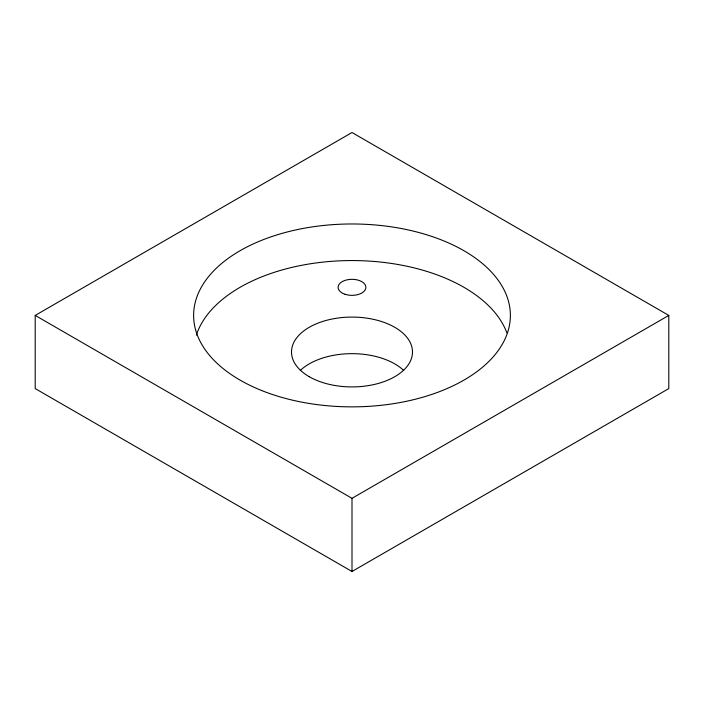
<?xml version="1.0" encoding="UTF-8"?>
<svg xmlns="http://www.w3.org/2000/svg" width="704" height="704" viewBox="0 0 704 704"><rect width="100%" height="100%" fill="white"/><g stroke="black" fill="none" stroke-linecap="round" stroke-linejoin="round"><path stroke-width="1.06" d="M35.2 315.418L352 132.519L668.8 315.418L668.8 388.582L352 571.481L35.2 388.582L35.2 315.418L352 498.318L668.8 315.418M352 498.318L352 571.481M300.344 370.41A60.482 34.918 0 0 1 403.656 370.41M196.337 335.148A158.382 91.441 0 0 1 349.95 260.568A158.382 91.441 0 0 1 506.862 332.825M261.703 390.544A158.382 91.441 0 0 0 509.837 323.004A158.382 91.441 0 0 0 284.46 232.707A158.382 91.441 0 0 0 261.703 390.544M345.057 294.281A13.895 8.017 0 0 0 365.895 287.338A13.895 8.017 0 0 0 345.057 280.386A13.895 8.017 0 0 0 345.057 294.281M309.232 376.693A60.482 34.918 0 0 0 410.423 361.038A60.482 34.918 0 0 0 336.345 318.27A60.482 34.918 0 0 0 309.232 376.693"/></g></svg>
